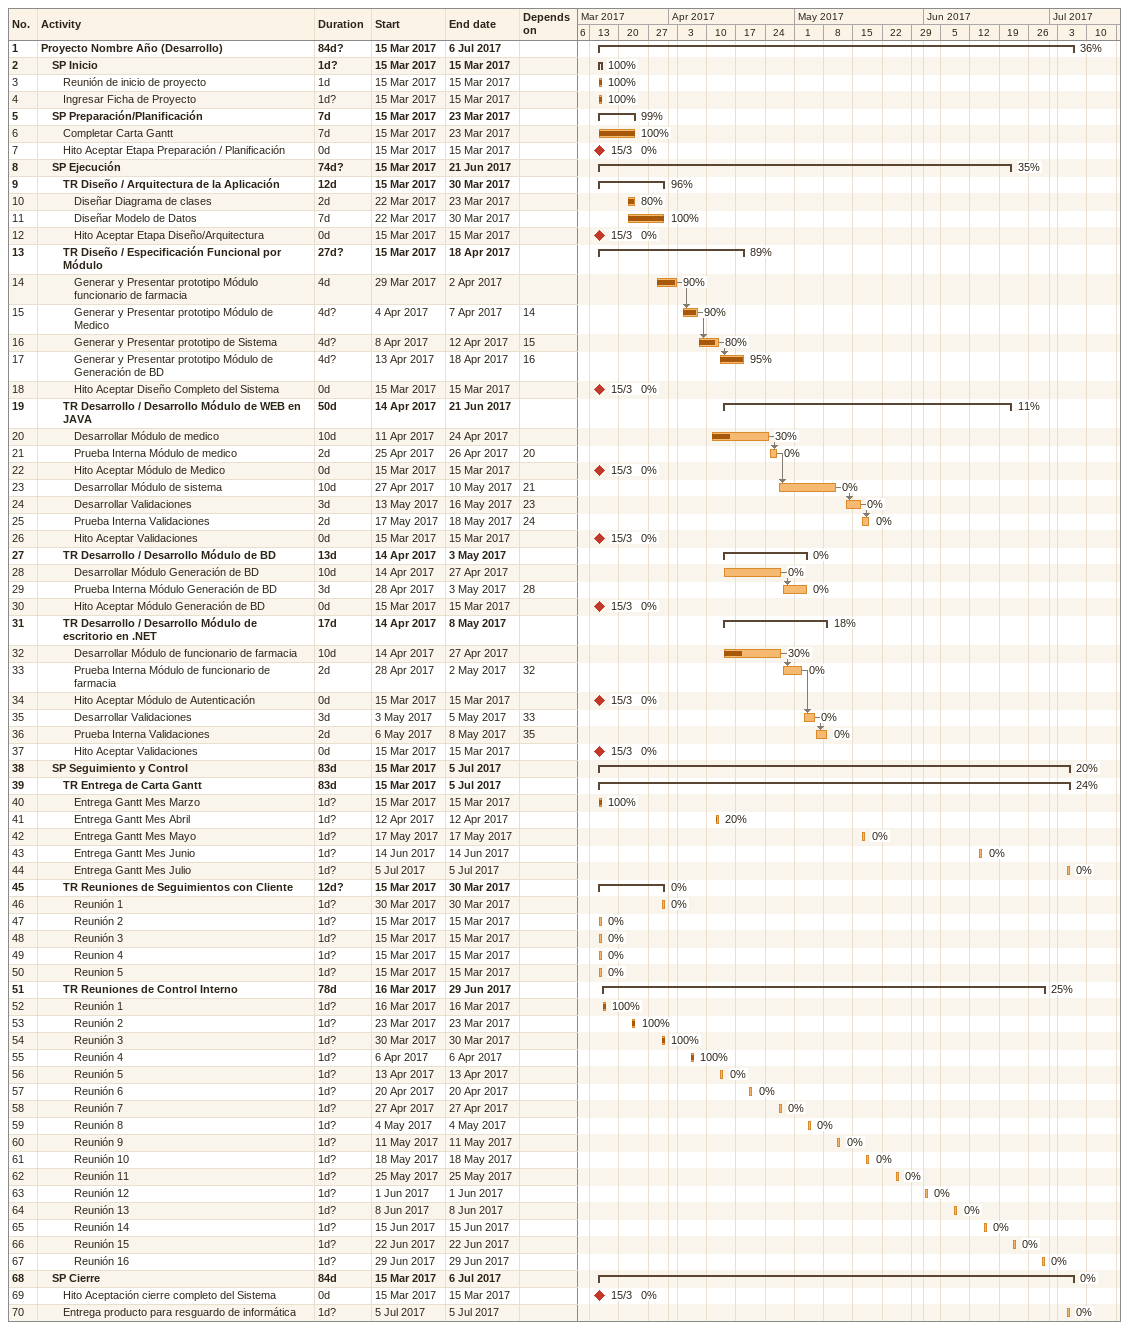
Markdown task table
| ID | Level | Task | Duration | Start | Finish | Predecessors | % complete |
|---|---|---|---|---|---|---|---|
| 1 | 1 | **Proyecto Nombre Año (Desarrollo)** | 84d? | 2017-03-15 | 2017-07-06 |  | 36 |
| 2 | 2 | **SP Inicio** | 1d? | 2017-03-15 | 2017-03-15 |  | 100 |
| 3 | 3 | Reunión de inicio de proyecto | 1d | 2017-03-15 | 2017-03-15 |  | 100 |
| 4 | 3 | Ingresar Ficha de Proyecto | 1d? | 2017-03-15 | 2017-03-15 |  | 100 |
| 5 | 2 | **SP Preparación/Planificación** | 7d | 2017-03-15 | 2017-03-23 |  | 99 |
| 6 | 3 | Completar Carta Gantt | 7d | 2017-03-15 | 2017-03-23 |  | 100 |
| 7 | 3 | Hito Aceptar Etapa Preparación / Planificación | 0d | 2017-03-15 | 2017-03-15 |  | 0 |
| 8 | 2 | **SP Ejecución** | 74d? | 2017-03-15 | 2017-06-21 |  | 35 |
| 9 | 3 | **TR Diseño / Arquitectura de la Aplicación** | 12d | 2017-03-15 | 2017-03-30 |  | 96 |
| 10 | 4 | Diseñar Diagrama de clases | 2d | 2017-03-22 | 2017-03-23 |  | 80 |
| 11 | 4 | Diseñar Modelo de Datos | 7d | 2017-03-22 | 2017-03-30 |  | 100 |
| 12 | 4 | Hito Aceptar Etapa Diseño/Arquitectura | 0d | 2017-03-15 | 2017-03-15 |  | 0 |
| 13 | 3 | **TR Diseño / Especificación Funcional por Módulo** | 27d? | 2017-03-15 | 2017-04-18 |  | 89 |
| 14 | 4 | Generar y Presentar prototipo Módulo funcionario de farmacia | 4d | 2017-03-29 | 2017-04-02 |  | 90 |
| 15 | 4 | Generar y Presentar prototipo Módulo de Medico | 4d? | 2017-04-04 | 2017-04-07 | 14 | 90 |
| 16 | 4 | Generar y Presentar prototipo de Sistema | 4d? | 2017-04-08 | 2017-04-12 | 15 | 80 |
| 17 | 4 | Generar y Presentar prototipo Módulo de Generación de BD | 4d? | 2017-04-13 | 2017-04-18 | 16 | 95 |
| 18 | 4 | Hito Aceptar Diseño Completo del Sistema | 0d | 2017-03-15 | 2017-03-15 |  | 0 |
| 19 | 3 | **TR Desarrollo / Desarrollo Módulo de WEB en JAVA** | 50d | 2017-04-14 | 2017-06-21 |  | 11 |
| 20 | 4 | Desarrollar Módulo de medico | 10d | 2017-04-11 | 2017-04-24 |  | 30 |
| 21 | 4 | Prueba Interna Módulo de medico | 2d | 2017-04-25 | 2017-04-26 | 20 | 0 |
| 22 | 4 | Hito Aceptar Módulo de Medico | 0d | 2017-03-15 | 2017-03-15 |  | 0 |
| 23 | 4 | Desarrollar Módulo de sistema | 10d | 2017-04-27 | 2017-05-10 | 21 | 0 |
| 24 | 4 | Desarrollar Validaciones | 3d | 2017-05-13 | 2017-05-16 | 23 | 0 |
| 25 | 4 | Prueba Interna Validaciones | 2d | 2017-05-17 | 2017-05-18 | 24 | 0 |
| 26 | 4 | Hito Aceptar Validaciones | 0d | 2017-03-15 | 2017-03-15 |  | 0 |
| 27 | 3 | **TR Desarrollo / Desarrollo Módulo de BD** | 13d | 2017-04-14 | 2017-05-03 |  | 0 |
| 28 | 4 | Desarrollar Módulo Generación de BD | 10d | 2017-04-14 | 2017-04-27 |  | 0 |
| 29 | 4 | Prueba Interna Módulo Generación de BD | 3d | 2017-04-28 | 2017-05-03 | 28 | 0 |
| 30 | 4 | Hito Aceptar Módulo Generación de BD | 0d | 2017-03-15 | 2017-03-15 |  | 0 |
| 31 | 3 | **TR Desarrollo / Desarrollo Módulo de escritorio en .NET** | 17d | 2017-04-14 | 2017-05-08 |  | 18 |
| 32 | 4 | Desarrollar Módulo de funcionario de farmacia | 10d | 2017-04-14 | 2017-04-27 |  | 30 |
| 33 | 4 | Prueba Interna Módulo de funcionario de farmacia | 2d | 2017-04-28 | 2017-05-02 | 32 | 0 |
| 34 | 4 | Hito Aceptar Módulo de Autenticación | 0d | 2017-03-15 | 2017-03-15 |  | 0 |
| 35 | 4 | Desarrollar Validaciones | 3d | 2017-05-03 | 2017-05-05 | 33 | 0 |
| 36 | 4 | Prueba Interna Validaciones | 2d | 2017-05-06 | 2017-05-08 | 35 | 0 |
| 37 | 4 | Hito Aceptar Validaciones | 0d | 2017-03-15 | 2017-03-15 |  | 0 |
| 38 | 2 | **SP Seguimiento y Control** | 83d | 2017-03-15 | 2017-07-05 |  | 20 |
| 39 | 3 | **TR Entrega de Carta Gantt** | 83d | 2017-03-15 | 2017-07-05 |  | 24 |
| 40 | 4 | Entrega Gantt Mes Marzo | 1d? | 2017-03-15 | 2017-03-15 |  | 100 |
| 41 | 4 | Entrega Gantt Mes Abril | 1d? | 2017-04-12 | 2017-04-12 |  | 20 |
| 42 | 4 | Entrega Gantt Mes Mayo | 1d? | 2017-05-17 | 2017-05-17 |  | 0 |
| 43 | 4 | Entrega Gantt Mes Junio | 1d? | 2017-06-14 | 2017-06-14 |  | 0 |
| 44 | 4 | Entrega Gantt Mes Julio | 1d? | 2017-07-05 | 2017-07-05 |  | 0 |
| 45 | 3 | **TR Reuniones de Seguimientos con Cliente** | 12d? | 2017-03-15 | 2017-03-30 |  | 0 |
| 46 | 4 | Reunión 1 | 1d? | 2017-03-30 | 2017-03-30 |  | 0 |
| 47 | 4 | Reunión 2 | 1d? | 2017-03-15 | 2017-03-15 |  | 0 |
| 48 | 4 | Reunión 3 | 1d? | 2017-03-15 | 2017-03-15 |  | 0 |
| 49 | 4 | Reunion 4 | 1d? | 2017-03-15 | 2017-03-15 |  | 0 |
| 50 | 4 | Reunion 5 | 1d? | 2017-03-15 | 2017-03-15 |  | 0 |
| 51 | 3 | **TR Reuniones de Control Interno** | 78d | 2017-03-16 | 2017-06-29 |  | 25 |
| 52 | 4 | Reunión 1 | 1d? | 2017-03-16 | 2017-03-16 |  | 100 |
| 53 | 4 | Reunión 2 | 1d? | 2017-03-23 | 2017-03-23 |  | 100 |
| 54 | 4 | Reunión 3 | 1d? | 2017-03-30 | 2017-03-30 |  | 100 |
| 55 | 4 | Reunión 4 | 1d? | 2017-04-06 | 2017-04-06 |  | 100 |
| 56 | 4 | Reunión 5 | 1d? | 2017-04-13 | 2017-04-13 |  | 0 |
| 57 | 4 | Reunión 6 | 1d? | 2017-04-20 | 2017-04-20 |  | 0 |
| 58 | 4 | Reunión 7 | 1d? | 2017-04-27 | 2017-04-27 |  | 0 |
| 59 | 4 | Reunión 8 | 1d? | 2017-05-04 | 2017-05-04 |  | 0 |
| 60 | 4 | Reunión 9 | 1d? | 2017-05-11 | 2017-05-11 |  | 0 |
| 61 | 4 | Reunión 10 | 1d? | 2017-05-18 | 2017-05-18 |  | 0 |
| 62 | 4 | Reunión 11 | 1d? | 2017-05-25 | 2017-05-25 |  | 0 |
| 63 | 4 | Reunión 12 | 1d? | 2017-06-01 | 2017-06-01 |  | 0 |
| 64 | 4 | Reunión 13 | 1d? | 2017-06-08 | 2017-06-08 |  | 0 |
| 65 | 4 | Reunión 14 | 1d? | 2017-06-15 | 2017-06-15 |  | 0 |
| 66 | 4 | Reunión 15 | 1d? | 2017-06-22 | 2017-06-22 |  | 0 |
| 67 | 4 | Reunión 16 | 1d? | 2017-06-29 | 2017-06-29 |  | 0 |
| 68 | 2 | **SP Cierre** | 84d | 2017-03-15 | 2017-07-06 |  | 0 |
| 69 | 3 | Hito Aceptación cierre completo del Sistema | 0d | 2017-03-15 | 2017-03-15 |  | 0 |
| 70 | 3 | Entrega producto para resguardo de informática | 1d? | 2017-07-05 | 2017-07-05 |  | 0 |
